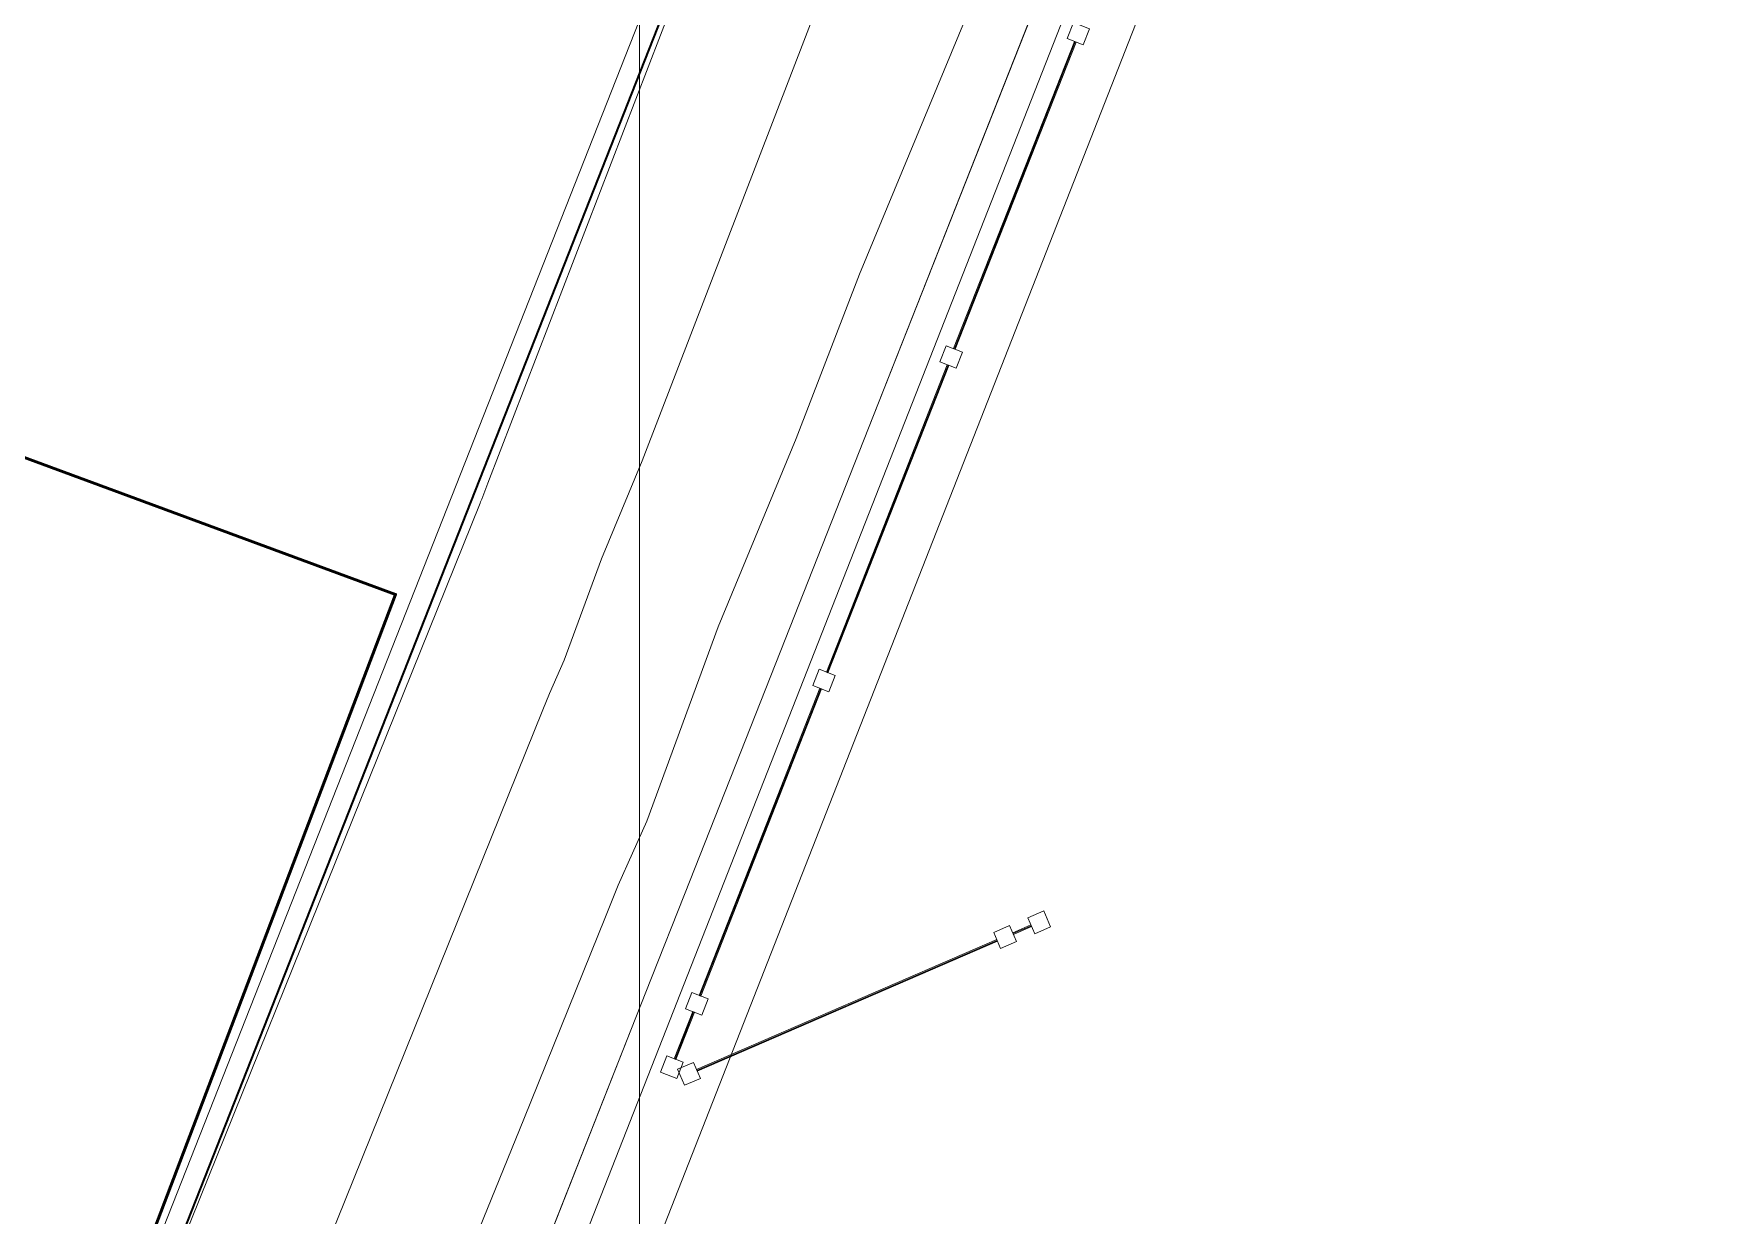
# Model space of a CAD drawing. Header units: metres. Extents: x -207 to 292, y -187 to 169.
# Drawn here: x -52 to -47.166, y -29.85 to -26.449 of the extents above; entities that cross this region are included whole.
import ezdxf

# ---------------------------------------------------------------- set-up
doc = ezdxf.new("R2010")
doc.units = ezdxf.units.M
for name, color, linetype, lineweight in [('A-GLAZ-CWMG', 7, 'Continuous', 9), ('C-TOPO', 7, 'Continuous', 9), ('C-TOPO-MAJR', 7, 'Continuous', 35), ('C-TOPO-MINR', 7, 'Continuous', 9), ('CERCO INTERIOR', 7, 'Continuous', 9), ('edificios', 7, 'Continuous', 50), ('grilla', 7, 'Continuous', 9), ('solera', 7, 'Continuous', 35)]:
    doc.layers.add(name, color=color, linetype=linetype, lineweight=lineweight)
doc.layers.add('PR10-ARQ-PL-001-Emplazamiento-C-1_dwg', color=7, linetype='Continuous', lineweight=9, true_color=0x767676)

# ---------------------------------------------------------------- blocks, each defined once
blk = doc.blocks.new('Circular Mullion - 5mm-2127248-PLANTA EMPLAZAMIENTO ACTUALIZADO')
at = {"layer": 'A-GLAZ-CWMG'}
for p, q in [((-107.6478, -45.3968), (-107.9974, -46.2801)), ((-107.6455, -45.3977), (-107.9951, -46.281)), ((-107.9951, -46.281), (-107.6455, -45.3977)), ((-107.9927, -46.2819), (-107.6432, -45.3986)), ((-107.6455, -45.3977), (-107.6478, -45.3968)), ((-107.6432, -45.3986), (-107.6455, -45.3977)), ((-107.9974, -46.2801), (-107.9951, -46.281)), ((-107.9951, -46.281), (-107.9927, -46.2819))]:
    blk.add_line(p, q, dxfattribs=at)
blk = doc.blocks.new('Circular Mullion - 5mm-2146327-PLANTA EMPLAZAMIENTO ACTUALIZADO')
at = {"layer": 'A-GLAZ-CWMG'}
for p, q in [((-50.1042, -29.2635), (-50.1575, -29.3991)), ((-50.1552, -29.4), (-50.1019, -29.2644)), ((-50.1019, -29.2644), (-50.1552, -29.4)), ((-50.1529, -29.401), (-50.0996, -29.2653)), ((-50.1019, -29.2644), (-50.1042, -29.2635)), ((-50.0996, -29.2653), (-50.1019, -29.2644)), ((-50.1575, -29.3991), (-50.1552, -29.4)), ((-50.1552, -29.4), (-50.1529, -29.401))]:
    blk.add_line(p, q, dxfattribs=at)
blk = doc.blocks.new('Rectangular Mullion - 50 x 50 mm-2128568-PLANTA EMPLAZAMIENTO ACTUALIZADO')
at = {"layer": 'A-GLAZ-CWMG'}
for p, q in [((0.025, 0.025), (-0.025, 0.025)), ((-0.025, 0.025), (-0.025, -0.025)), ((0.025, -0.025), (0.025, 0.025)), ((-0.025, -0.025), (0.025, -0.025))]:
    blk.add_line(p, q, dxfattribs=at)
blk = doc.blocks.new('Rectangular Mullion - 50 x 50 mm-2128569-PLANTA EMPLAZAMIENTO ACTUALIZADO')
at = {"layer": 'A-GLAZ-CWMG'}
for p, q in [((-0.025, -0.025), (-0.025, 0.025)), ((-0.025, 0.025), (0.025, 0.025)), ((0.025, 0.025), (0.025, -0.025)), ((0.025, -0.025), (-0.025, -0.025))]:
    blk.add_line(p, q, dxfattribs=at)
blk = doc.blocks.new('Quad Corner Mullion - 50x50 mm-2128572-PLANTA EMPLAZAMIENTO ACTUALIZADO')
at = {"layer": 'A-GLAZ-CWMG'}
for p, q in [((0.025, 0.025), (-0.025, 0.025)), ((-0.025, 0.025), (-0.025, -0.025)), ((0.025, -0.025), (0.025, 0.025)), ((-0.025, -0.025), (0.025, -0.025))]:
    blk.add_line(p, q, dxfattribs=at)
blk = doc.blocks.new('Quad Corner Mullion - 50x50 mm-2128573-PLANTA EMPLAZAMIENTO ACTUALIZADO')
at = {"layer": 'A-GLAZ-CWMG'}
for p, q in [((-0.025, -0.025), (-0.025, 0.025)), ((-0.025, 0.025), (0.025, 0.025)), ((0.025, 0.025), (0.025, -0.025)), ((0.025, -0.025), (-0.025, -0.025))]:
    blk.add_line(p, q, dxfattribs=at)
blk = doc.blocks.new('Quad Corner Mullion - 50x50 mm-2128574-PLANTA EMPLAZAMIENTO ACTUALIZADO')
at = {"layer": 'A-GLAZ-CWMG'}
for p, q in [((0.025, 0.025), (-0.025, 0.025)), ((-0.025, 0.025), (-0.025, -0.025)), ((0.025, -0.025), (0.025, 0.025)), ((-0.025, -0.025), (0.025, -0.025))]:
    blk.add_line(p, q, dxfattribs=at)
blk = doc.blocks.new('Quad Corner Mullion - 50x50 mm-2128575-PLANTA EMPLAZAMIENTO ACTUALIZADO')
at = {"layer": 'A-GLAZ-CWMG'}
for p, q in [((-0.025, -0.025), (-0.025, 0.025)), ((-0.025, 0.025), (0.025, 0.025)), ((0.025, 0.025), (0.025, -0.025)), ((0.025, -0.025), (-0.025, -0.025))]:
    blk.add_line(p, q, dxfattribs=at)
blk = doc.blocks.new('Circular Mullion - 5mm-2137421-PLANTA EMPLAZAMIENTO ACTUALIZADO')
at = {"layer": 'A-GLAZ-CWMG'}
for p, q in [((-71.7438, -63.4451), (-72.4604, -64.0551)), ((-72.4587, -64.057), (-71.7422, -63.447)), ((-71.7422, -63.447), (-72.4587, -64.057)), ((-72.4571, -64.0589), (-71.7406, -63.4489)), ((-71.7422, -63.447), (-71.7438, -63.4451)), ((-71.7406, -63.4489), (-71.7422, -63.447)), ((-72.4604, -64.0551), (-72.4587, -64.057)), ((-72.4587, -64.057), (-72.4571, -64.0589))]:
    blk.add_line(p, q, dxfattribs=at)
blk = doc.blocks.new('Circular Mullion - 5mm-2146127-PLANTA EMPLAZAMIENTO ACTUALIZADO')
at = {"layer": 'A-GLAZ-CWMG'}
for p, q in [((-49.1318, -29.014), (-49.1839, -29.0365)), ((-49.1839, -29.0365), (-49.1829, -29.0388)), ((-49.1308, -29.0162), (-49.1829, -29.0388)), ((-49.1829, -29.0388), (-49.1308, -29.0162)), ((-49.1829, -29.0388), (-49.1819, -29.0411)), ((-49.1819, -29.0411), (-49.1298, -29.0185)), ((-49.1308, -29.0162), (-49.1318, -29.014)), ((-49.1298, -29.0185), (-49.1308, -29.0162))]:
    blk.add_line(p, q, dxfattribs=at)
blk = doc.blocks.new('YADRAN_LASQUEMAS_ARQ_MO_002_TERRAZAS_rvt-1-PLANTA EMPLAZAMIENTO ACTUALIZADO')
at = {"layer": 'A-GLAZ-CWMG', "lineweight": 9, "extrusion": (0, 0, -1)}
for name, p, rotation in [('Rectangular Mullion - 50 x 50 mm-2128568-PLANTA EMPLAZAMIENTO ACTUALIZADO', (48.9952, -26.4492), 291.4608217990221), ('Rectangular Mullion - 50 x 50 mm-2128569-PLANTA EMPLAZAMIENTO ACTUALIZADO', (48.9952, -26.4492), 291.4608217990221), ('Rectangular Mullion - 50 x 50 mm-2128568-PLANTA EMPLAZAMIENTO ACTUALIZADO', (49.361, -27.3798), 291.4608217990221), ('Rectangular Mullion - 50 x 50 mm-2128569-PLANTA EMPLAZAMIENTO ACTUALIZADO', (49.361, -27.3798), 291.4608217990221), ('Rectangular Mullion - 50 x 50 mm-2128568-PLANTA EMPLAZAMIENTO ACTUALIZADO', (49.7269, -28.3105), 291.4608217990221), ('Rectangular Mullion - 50 x 50 mm-2128569-PLANTA EMPLAZAMIENTO ACTUALIZADO', (49.7269, -28.3105), 291.4608217990221), ('Quad Corner Mullion - 50x50 mm-2128572-PLANTA EMPLAZAMIENTO ACTUALIZADO', (49.1079, -29.0063), 156.59), ('Quad Corner Mullion - 50x50 mm-2128573-PLANTA EMPLAZAMIENTO ACTUALIZADO', (49.1079, -29.0063), 156.59), ('Rectangular Mullion - 50 x 50 mm-2128568-PLANTA EMPLAZAMIENTO ACTUALIZADO', (49.2059, -29.0487), 156.59), ('Rectangular Mullion - 50 x 50 mm-2128569-PLANTA EMPLAZAMIENTO ACTUALIZADO', (49.2059, -29.0487), 156.59), ('Rectangular Mullion - 50 x 50 mm-2128568-PLANTA EMPLAZAMIENTO ACTUALIZADO', (50.0928, -29.2412), 291.4608217990221), ('Rectangular Mullion - 50 x 50 mm-2128569-PLANTA EMPLAZAMIENTO ACTUALIZADO', (50.0928, -29.2412), 291.4608217990221), ('Quad Corner Mullion - 50x50 mm-2128572-PLANTA EMPLAZAMIENTO ACTUALIZADO', (50.1644, -29.4233), 291.4608217990221), ('Quad Corner Mullion - 50x50 mm-2128573-PLANTA EMPLAZAMIENTO ACTUALIZADO', (50.1644, -29.4233), 291.4608217990221)]:
    blk.add_blockref(name, p, dxfattribs=dict(at, rotation=rotation))
at = {"layer": 'A-GLAZ-CWMG', "lineweight": 9}
for name, p, rotation in [('Circular Mullion - 5mm-2127248-PLANTA EMPLAZAMIENTO ACTUALIZADO', (-156.8948, -72.9968), 180.1291782009783), ('Circular Mullion - 5mm-2127248-PLANTA EMPLAZAMIENTO ACTUALIZADO', (-156.8948, -72.9968), 180.1291782009783), ('Circular Mullion - 5mm-2127248-PLANTA EMPLAZAMIENTO ACTUALIZADO', (-156.8948, -72.9968), 180.1291782009783), ('Circular Mullion - 5mm-2127248-PLANTA EMPLAZAMIENTO ACTUALIZADO', (-156.8948, -72.9968), 180.1291782009783), ('Circular Mullion - 5mm-2127248-PLANTA EMPLAZAMIENTO ACTUALIZADO', (-157.2606, -73.9275), 180.1291782009783), ('Circular Mullion - 5mm-2127248-PLANTA EMPLAZAMIENTO ACTUALIZADO', (-157.2606, -73.9275), 180.1291782009783), ('Circular Mullion - 5mm-2127248-PLANTA EMPLAZAMIENTO ACTUALIZADO', (-157.2606, -73.9275), 180.1291782009783), ('Circular Mullion - 5mm-2127248-PLANTA EMPLAZAMIENTO ACTUALIZADO', (-157.2606, -73.9275), 180.1291782009783), ('Circular Mullion - 5mm-2127248-PLANTA EMPLAZAMIENTO ACTUALIZADO', (-157.6265, -74.8581), 180.1291782009783), ('Circular Mullion - 5mm-2127248-PLANTA EMPLAZAMIENTO ACTUALIZADO', (-157.6265, -74.8581), 180.1291782009755), ('Circular Mullion - 5mm-2127248-PLANTA EMPLAZAMIENTO ACTUALIZADO', (-157.6265, -74.8581), 180.1291782009755), ('Circular Mullion - 5mm-2127248-PLANTA EMPLAZAMIENTO ACTUALIZADO', (-157.6265, -74.8581), 180.1291782009755), ('Circular Mullion - 5mm-2137421-PLANTA EMPLAZAMIENTO ACTUALIZADO', (-137.2499, -69.1318), 163.0000000000012), ('Circular Mullion - 5mm-2137421-PLANTA EMPLAZAMIENTO ACTUALIZADO', (-137.2499, -69.1318), 163.0000000000012), ('Circular Mullion - 5mm-2137421-PLANTA EMPLAZAMIENTO ACTUALIZADO', (-137.2499, -69.1318), 163.0000000000012), ('Circular Mullion - 5mm-2137421-PLANTA EMPLAZAMIENTO ACTUALIZADO', (-137.2499, -69.1318), 163.0000000000012), ('Quad Corner Mullion - 50x50 mm-2128574-PLANTA EMPLAZAMIENTO ACTUALIZADO', (-50.1153, -29.4425), 203.41), ('Quad Corner Mullion - 50x50 mm-2128575-PLANTA EMPLAZAMIENTO ACTUALIZADO', (-50.1153, -29.4425), 203.41)]:
    blk.add_blockref(name, p, dxfattribs=dict(at, rotation=rotation))
for name in ['Circular Mullion - 5mm-2146127-PLANTA EMPLAZAMIENTO ACTUALIZADO', 'Circular Mullion - 5mm-2146127-PLANTA EMPLAZAMIENTO ACTUALIZADO', 'Circular Mullion - 5mm-2146127-PLANTA EMPLAZAMIENTO ACTUALIZADO', 'Circular Mullion - 5mm-2146127-PLANTA EMPLAZAMIENTO ACTUALIZADO', 'Circular Mullion - 5mm-2146327-PLANTA EMPLAZAMIENTO ACTUALIZADO', 'Circular Mullion - 5mm-2146327-PLANTA EMPLAZAMIENTO ACTUALIZADO', 'Circular Mullion - 5mm-2146327-PLANTA EMPLAZAMIENTO ACTUALIZADO', 'Circular Mullion - 5mm-2146327-PLANTA EMPLAZAMIENTO ACTUALIZADO']:
    blk.add_blockref(name, (0, 0), dxfattribs=at)
blk = doc.blocks.new('PR10-ARQ-PL-001-Emplazamiento-C-1_dwg-674643-PLANTA EMPLAZAMIENTO ACTUALIZADO')
at = {"layer": 'C-TOPO', "flags": 128}
for points in [[(-35.6605, 9.2249), (-36.2166, 8.5818), (-36.6988, 7.8815), (-38.4938, 3.3216), (-39.0022, 2.0301), (-39.5304, 0.6881), (-39.5764, 0.5714), (-40.7331, -2.3671), (-41.5824, -4.5246), (-43.8723, -10.342), (-44.1953, -11.1628), (-44.4452, -11.7974), (-44.591, -12.1678), (-44.7729, -12.63), (-44.9581, -13.1004), (-45.1633, -13.6217), (-58.6543, -47.8947)], [(-58.6543, -47.8947), (-45.1633, -13.6217), (-44.9581, -13.1004), (-44.7729, -12.63), (-44.591, -12.1678), (-44.4452, -11.7974), (-44.1953, -11.1628), (-43.8723, -10.342), (-41.5824, -4.5246), (-40.7331, -2.3671), (-39.5764, 0.5714), (-39.5304, 0.6881), (-39.0022, 2.0301), (-38.4938, 3.3216), (-36.6988, 7.8815), (-36.2166, 8.5818), (-35.6605, 9.2249)], [(-5.944, -30.1085), (-2.2967, -20.7935), (2.6821, -7.8875), (2.9084, -6.6185), (2.668, -4.4125), (2.0583, -2.7575), (0.8638, -1.0195), (-1.6695, 0.8375), (-22.17, 8.9905), (-26.339, 10.6485), (-28.7623, 11.4115), (-30.7181, 11.4675), (-32.7573, 10.9045), (-34.0066, 10.2395), (-34.5882, 9.8705), (-35.702, 9.0345), (-36.6972, 7.7215), (-37.6353, 5.4905), (-38.5222, 3.3725), (-63.7955, -60.7665)], [(-50.9655, -31.049), (-50.2679, -29.2807), (-50.2226, -29.1658), (-50.1282, -28.9266), (-49.8657, -28.2612), (-49.5987, -27.5842), (-48.8553, -25.6997), (-48.8176, -25.6041), (-47.6337, -22.6029), (-47.5962, -22.508), (-46.4674, -19.6464), (-46.4613, -19.631), (-46.4556, -19.6166), (-45.5061, -17.2095), (-44.4032, -14.4137), (-44.3485, -14.275), (-44.2768, -14.0932), (-42.455, -9.4749), (-42.2784, -9.0272), (-42.1569, -8.7191), (-41.7468, -7.6796), (-41.2296, -6.3685), (-41.2054, -6.3072), (-39.7862, -2.7094)], [(-39.7862, -2.7094), (-41.2054, -6.3072), (-41.2296, -6.3685), (-41.7468, -7.6796), (-42.1569, -8.7191), (-42.2784, -9.0272), (-42.455, -9.4749), (-44.2768, -14.0932), (-44.3485, -14.275), (-44.4032, -14.4137), (-45.5061, -17.2095), (-46.4556, -19.6166), (-46.4613, -19.631), (-46.4674, -19.6464), (-47.5962, -22.508), (-47.6337, -22.6029), (-48.8176, -25.6041), (-48.8553, -25.6997), (-49.5987, -27.5842), (-49.8657, -28.2612), (-50.1282, -28.9266), (-50.2226, -29.1658), (-50.2679, -29.2807), (-50.9655, -31.049)]]:
    blk.add_lwpolyline(points, dxfattribs=at)
at = {"layer": 'C-TOPO-MAJR', "color": 1, "lineweight": 9, "true_color": 0xff0000, "flags": 128}
blk.add_lwpolyline([(-51.9136, -30.7717), (-50.7163, -27.8003), (-50.7147, -27.7965), (-50.7113, -27.7888), (-50.7027, -27.7655), (-50.6934, -27.7429), (-49.7362, -25.256), (-49.7201, -25.2171), (-49.7193, -25.2151), (-49.695, -25.1519), (-48.4548, -22.1015), (-48.4536, -22.0987), (-48.4213, -22.0162), (-47.3893, -19.3608), (-47.389, -19.3599), (-47.3886, -19.3591), (-46.4039, -16.9082)], dxfattribs=at)
at = {"layer": 'C-TOPO-MINR', "color": 9, "true_color": 0xc0c0c0, "flags": 128}
for points in [[(-51.252, -30.1722), (-50.536, -28.3955), (-50.5168, -28.3483), (-50.474, -28.252), (-50.3669, -27.961), (-50.2501, -27.6787), (-49.6805, -26.1987), (-49.3573, -25.4196), (-49.3414, -25.3781), (-48.853, -24.1108), (-48.1194, -22.3063), (-48.103, -22.2661), (-47.6272, -21.0531), (-47.0146, -19.4769), (-47.012, -19.47), (-47.0094, -19.4637), (-46.4249, -18.009), (-46.0129, -16.9781)], [(-45.6586, -17.1399), (-46.446, -19.1097), (-46.6302, -19.5684), (-46.635, -19.5802), (-46.6399, -19.593), (-46.8331, -20.0899), (-47.7524, -22.4334), (-47.784, -22.5111), (-48.0111, -23.0696), (-48.9635, -25.5412), (-48.9946, -25.622), (-49.6248, -27.1413), (-49.8069, -27.6144), (-50.031, -28.1564), (-50.2366, -28.7152), (-50.3188, -28.9), (-50.3557, -28.9907), (-50.5903, -29.5728), (-51.1715, -31.002)]]:
    blk.add_lwpolyline(points, dxfattribs=at)
at = {"layer": 'CERCO INTERIOR', "flags": 128}
for points in [[(-26.8741, -80.1294), (-28.514, -82.005), (-30.8001, -83.2053), (-33.4752, -83.4056), (-60.3697, -72.8347), (-62.4829, -71.5802), (-63.9697, -69.4823), (-64.498, -67.058), (-63.9585, -64.4298), (-36.3095, 6.0376), (-35.1236, 8.298), (-33.1334, 9.8905), (-30.636, 10.5944), (-28.0565, 10.3374), (-2.0459, 0.0167), (-0.0433, -1.295), (1.477, -3.3782), (1.9717, -5.8104), (1.4969, -8.3035), (0.5782, -10.6383), (-26.9308, -80.2728)], [(-33.402, -83.2195), (-60.2815, -72.6544), (-62.3443, -71.4299), (-63.7829, -69.3999), (-64.2936, -67.0568), (-63.766, -64.4868), (-36.1273, 5.9543), (-34.9659, 8.168), (-33.0401, 9.709), (-30.6181, 10.3917), (-28.1043, 10.1412), (-2.1386, -0.1617), (-0.1834, -1.4423), (1.2897, -3.4609), (1.7679, -5.8117), (1.3039, -8.2477), (0.3921, -10.565)]]:
    blk.add_lwpolyline(points, dxfattribs=at)
at = {"layer": 'edificios', "flags": 128}
blk.add_lwpolyline([(-52.1795, -31.2745), (-50.9591, -28.063), (-53.6326, -27.0757), (-54.853, -30.2872)], close=True, dxfattribs=at)
at = {"layer": 'grilla'}
blk.add_line((-50.258, 166.2584), (-50.258, -114.1693), dxfattribs=at)
at = {"layer": 'solera'}
blk.add_line((-36.6988, 7.8815), (-65.3734, -64.9642), dxfattribs=at)

msp = doc.modelspace()

# ---------------------------------------------------------------- linework, layer by layer
at = {"layer": 'C-TOPO'}
for p, q in [((-38.5222, 3.3725), (-63.7955, -60.7665)), ((-45.1633, -13.6217), (-58.6543, -47.8947)), ((-58.6543, -47.8947), (-45.1633, -13.6217)), ((-49.5987, -27.5842), (-48.8553, -25.6997)), ((-48.8553, -25.6997), (-49.5987, -27.5842)), ((-49.8657, -28.2612), (-49.5987, -27.5842)), ((-49.5987, -27.5842), (-49.8657, -28.2612)), ((-50.1282, -28.9266), (-49.8657, -28.2612)), ((-49.8657, -28.2612), (-50.1282, -28.9266)), ((-50.2226, -29.1658), (-50.1282, -28.9266)), ((-50.1282, -28.9266), (-50.2226, -29.1658)), ((-50.2679, -29.2807), (-50.2226, -29.1658)), ((-50.2226, -29.1658), (-50.2679, -29.2807)), ((-50.9655, -31.049), (-50.2679, -29.2807)), ((-50.2679, -29.2807), (-50.9655, -31.049))]:
    msp.add_line(p, q, dxfattribs=at)
at = {"layer": 'C-TOPO-MAJR', "color": 1, "lineweight": 9, "true_color": 0xff0000, "flags": 128}
msp.add_lwpolyline([(-51.9136, -30.7717), (-50.7163, -27.8003), (-50.7147, -27.7965), (-50.7113, -27.7888), (-50.7027, -27.7655), (-50.6934, -27.7429), (-49.7362, -25.256), (-49.7201, -25.2171), (-49.7193, -25.2151), (-49.695, -25.1519), (-48.4548, -22.1015), (-48.4536, -22.0987), (-48.4213, -22.0162), (-47.3893, -19.3608), (-47.389, -19.3599), (-47.3886, -19.3591), (-46.4039, -16.9082)], dxfattribs=at)
at = {"layer": 'C-TOPO-MINR', "color": 9, "true_color": 0xc0c0c0, "flags": 128}
for points in [[(-51.252, -30.1722), (-50.536, -28.3955), (-50.5168, -28.3483), (-50.474, -28.252), (-50.3669, -27.961), (-50.2501, -27.6787), (-49.6805, -26.1987), (-49.3573, -25.4196), (-49.3414, -25.3781), (-48.853, -24.1108), (-48.1194, -22.3063), (-48.103, -22.2661), (-47.6272, -21.0531), (-47.0146, -19.4769), (-47.012, -19.47), (-47.0094, -19.4637), (-46.4249, -18.009), (-46.0129, -16.9781)], [(-51.1715, -31.002), (-50.5903, -29.5728), (-50.3557, -28.9907), (-50.3188, -28.9), (-50.2366, -28.7152), (-50.031, -28.1564), (-49.8069, -27.6144), (-49.6248, -27.1413), (-48.9946, -25.622), (-48.9635, -25.5412), (-48.0111, -23.0696), (-47.784, -22.5111), (-47.7524, -22.4334), (-46.8331, -20.0899), (-46.6399, -19.593), (-46.635, -19.5802), (-46.6302, -19.5684), (-46.446, -19.1097), (-45.6586, -17.1399)]]:
    msp.add_lwpolyline(points, dxfattribs=at)

# ---------------------------------------------------------------- block references
at = {"lineweight": 5}
msp.add_blockref('YADRAN_LASQUEMAS_ARQ_MO_002_TERRAZAS_rvt-1-PLANTA EMPLAZAMIENTO ACTUALIZADO', (0, 0), dxfattribs=at)
at = {"layer": 'PR10-ARQ-PL-001-Emplazamiento-C-1_dwg', "color": 7}
msp.add_blockref('PR10-ARQ-PL-001-Emplazamiento-C-1_dwg-674643-PLANTA EMPLAZAMIENTO ACTUALIZADO', (0, 0), dxfattribs=at)

doc.saveas('drawing.dxf')
